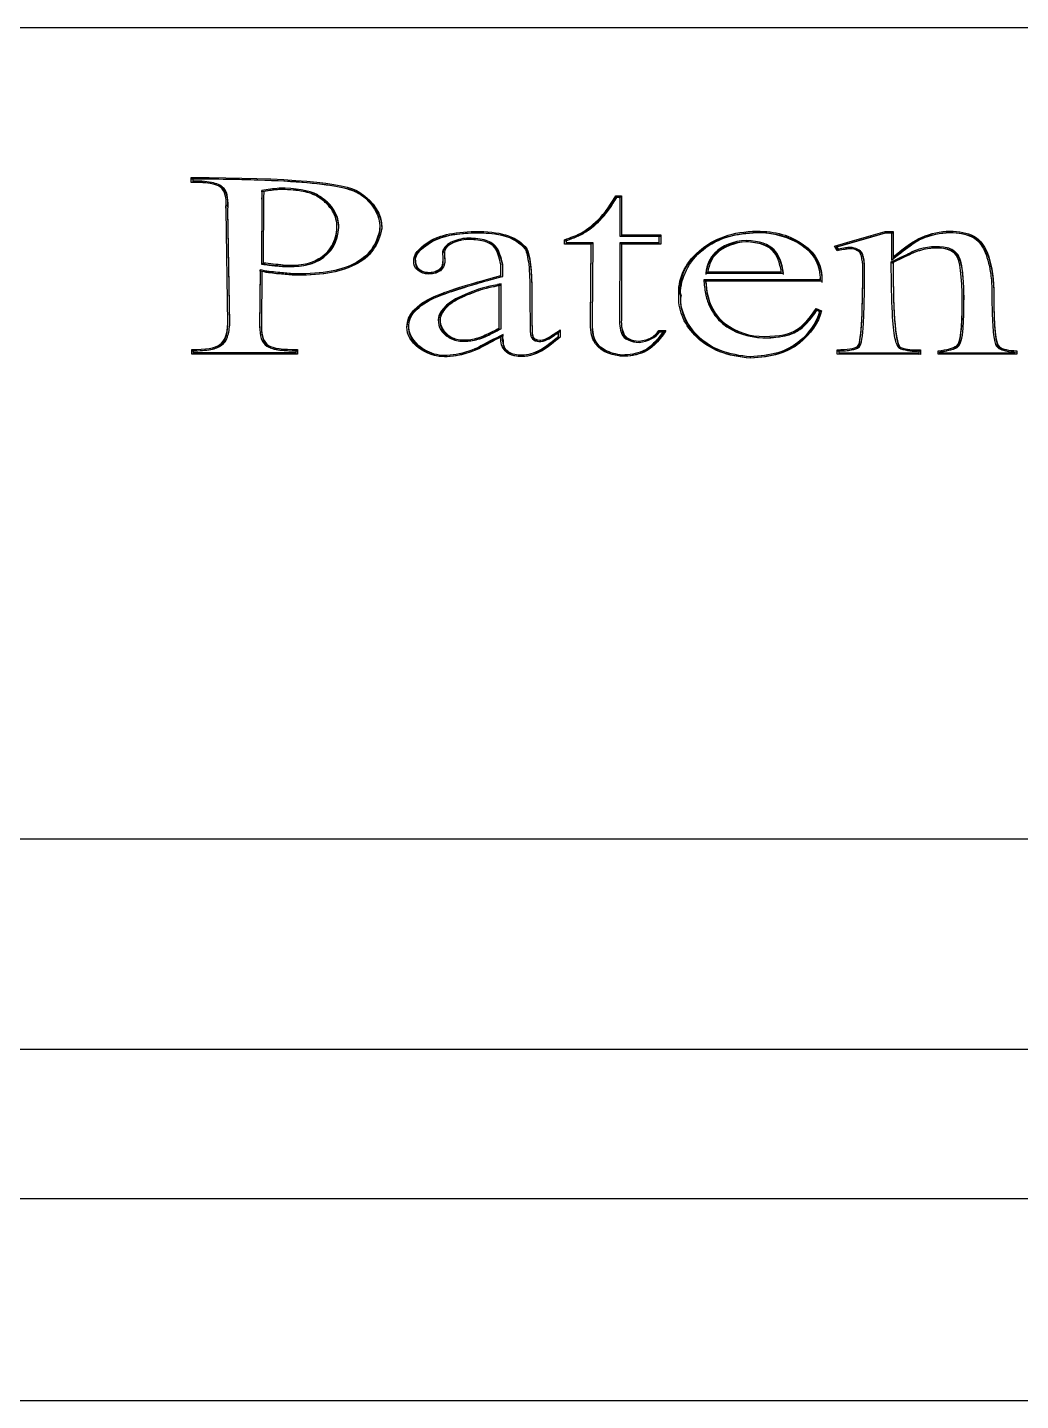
# Model space of a CAD drawing. Header units: inches. Extents: x -3.49 to -1.49, y 1.04 to 2.81.
# Drawn here: x -2.494 to -1.955, y 1.038 to 1.783 of the extents above; entities that cross this region are included whole.
import ezdxf

# ---------------------------------------------------------------- set-up
doc = ezdxf.new("R2010")
doc.units = ezdxf.units.IN
doc.header["$MEASUREMENT"] = 0

msp = doc.modelspace()

# ---------------------------------------------------------------- linework, layer by layer
at = {"color": 7, "linetype": 'Continuous', "lineweight": 25}
for p, q in [((-3.49448, 1.78333), (-1.49448, 1.78333)), ((-2.4056, 1.69919), (-2.4056, 1.70184)), ((-2.4046, 1.69921), (-2.4046, 1.70112)), ((-2.36723, 1.69474), (-2.36727, 1.69082)), ((-2.36723, 1.69404), (-2.36727, 1.69012)), ((-2.36723, 1.69404), (-2.36723, 1.69474)), ((-2.36623, 1.69422), (-2.36627, 1.69082)), ((-2.35778, 1.69532), (-2.35778, 1.69601)), ((-2.38661, 1.68376), (-2.38674, 1.68638)), ((-2.38649, 1.68639), (-2.38649, 1.68708)), ((-2.36727, 1.69082), (-2.36744, 1.65482)), ((-2.36727, 1.69012), (-2.36744, 1.65482)), ((-2.36727, 1.69012), (-2.36727, 1.69082)), ((-2.36627, 1.69082), (-2.36644, 1.65542)), ((-2.3369, 1.69167), (-2.3369, 1.69237)), ((-2.17503, 1.69197), (-2.17193, 1.69197)), ((-2.17503, 1.69127), (-2.17503, 1.69197)), ((-2.17503, 1.69127), (-2.17193, 1.69127)), ((-2.17437, 1.69125), (-2.1729, 1.69125)), ((-2.17291, 1.69085), (-2.17293, 1.66996)), ((-2.1729, 1.69125), (-2.17291, 1.69085)), ((-2.1729, 1.69055), (-2.17291, 1.69015)), ((-2.1729, 1.69055), (-2.1729, 1.69125)), ((-2.17193, 1.69127), (-2.17193, 1.69197)), ((-2.17193, 1.69127), (-2.17191, 1.69089)), ((-2.17191, 1.69084), (-2.17193, 1.66997)), ((-2.38563, 1.62257), (-2.38661, 1.68446)), ((-2.38463, 1.62256), (-2.38561, 1.68444)), ((-2.38561, 1.68374), (-2.38561, 1.68444)), ((-2.38463, 1.62187), (-2.38561, 1.68374)), ((-2.32645, 1.67418), (-2.32645, 1.67488)), ((-2.32644, 1.67462), (-2.32644, 1.67532)), ((-2.30312, 1.67381), (-2.30312, 1.67451)), ((-2.17193, 1.67067), (-2.15059, 1.67067)), ((-2.15059, 1.67067), (-2.15059, 1.66572)), ((-2.09846, 1.67199), (-2.09846, 1.67269)), ((-2.04952, 1.66659), (-2.03636, 1.67036)), ((-2.03636, 1.67036), (-2.02872, 1.67258)), ((-2.03636, 1.66966), (-2.02872, 1.67188)), ((-2.03636, 1.66966), (-2.03636, 1.67036)), ((-2.03599, 1.6697), (-2.02852, 1.67187)), ((-2.02872, 1.67258), (-2.02443, 1.67258)), ((-2.02872, 1.67188), (-2.02872, 1.67258)), ((-2.02872, 1.67188), (-2.02443, 1.67188)), ((-2.02852, 1.67187), (-2.02543, 1.67187)), ((-2.02543, 1.67187), (-2.02543, 1.65692)), ((-2.02443, 1.67258), (-2.02443, 1.65813)), ((-2.26347, 1.66644), (-2.26452, 1.66573)), ((-2.26347, 1.66644), (-2.26347, 1.66713)), ((-2.25473, 1.66818), (-2.25656, 1.66797)), ((-2.25473, 1.66818), (-2.25473, 1.66888)), ((-2.23983, 1.66322), (-2.23983, 1.66392)), ((-2.2234, 1.6625), (-2.2234, 1.66319)), ((-2.20284, 1.66572), (-2.20284, 1.66804)), ((-2.18841, 1.66572), (-2.20284, 1.66572)), ((-2.20184, 1.66574), (-2.20184, 1.66759)), ((-2.1874, 1.66643), (-2.20184, 1.66643)), ((-2.18741, 1.66574), (-2.20184, 1.66574)), ((-2.18873, 1.62381), (-2.18841, 1.66572)), ((-2.18873, 1.62311), (-2.18841, 1.66502)), ((-2.18841, 1.66502), (-2.18841, 1.66572)), ((-2.18773, 1.6238), (-2.1874, 1.66643)), ((-2.17293, 1.66643), (-2.17295, 1.62505)), ((-2.17293, 1.66996), (-2.15159, 1.66996)), ((-2.15159, 1.66643), (-2.17293, 1.66643)), ((-2.15159, 1.66574), (-2.17293, 1.66574)), ((-2.17193, 1.66572), (-2.17195, 1.62573)), ((-2.17193, 1.66997), (-2.15059, 1.66997)), ((-2.15059, 1.66572), (-2.17193, 1.66572)), ((-2.15159, 1.66996), (-2.15159, 1.66574)), ((-2.10404, 1.66693), (-2.10404, 1.66763)), ((-2.05626, 1.66465), (-2.04952, 1.66659)), ((-2.05476, 1.66209), (-2.05626, 1.66465)), ((-2.05591, 1.66405), (-2.04952, 1.66589)), ((-2.05494, 1.66426), (-2.04915, 1.66592)), ((-2.05418, 1.66295), (-2.05494, 1.66426)), ((-2.05494, 1.66356), (-2.05494, 1.66426)), ((-2.05418, 1.66225), (-2.05494, 1.66356)), ((-2.05418, 1.66225), (-2.05418, 1.66295)), ((-2.04952, 1.66589), (-2.03636, 1.66966)), ((-2.04952, 1.66589), (-2.04952, 1.66659)), ((-2.04915, 1.66592), (-2.03599, 1.6697)), ((-2.04775, 1.66317), (-2.04775, 1.66387)), ((-2.00907, 1.66865), (-2.00907, 1.66935)), ((-1.98057, 1.66933), (-1.98057, 1.67003)), ((-2.36644, 1.65473), (-2.36644, 1.65542)), ((-2.33661, 1.6569), (-2.33661, 1.6576)), ((-2.28472, 1.65577), (-2.28472, 1.65647)), ((-2.28374, 1.65693), (-2.28374, 1.65623)), ((-2.28373, 1.65622), (-2.28373, 1.65552)), ((-2.26889, 1.65554), (-2.26889, 1.65623)), ((-2.26811, 1.66076), (-2.26811, 1.66146)), ((-2.12126, 1.66017), (-2.12126, 1.66087)), ((-2.08913, 1.66184), (-2.08913, 1.66254)), ((-2.04117, 1.65977), (-2.04117, 1.66047)), ((-2.02446, 1.65494), (-2.02446, 1.65564)), ((-2.01423, 1.66072), (-2.01423, 1.66142)), ((-2.36822, 1.65167), (-2.36844, 1.6209)), ((-2.36822, 1.65097), (-2.36844, 1.6202)), ((-2.36822, 1.65097), (-2.36822, 1.65167)), ((-2.36723, 1.65076), (-2.36744, 1.62089)), ((-2.35562, 1.65359), (-2.35562, 1.65429)), ((-2.35066, 1.64891), (-2.35066, 1.64961)), ((-2.27251, 1.65022), (-2.27251, 1.65092)), ((-2.23745, 1.64797), (-2.23745, 1.65447)), ((-2.23645, 1.64818), (-2.23645, 1.65452)), ((-2.12624, 1.64983), (-2.08406, 1.64988)), ((-2.12512, 1.65055), (-2.08516, 1.65059)), ((-2.12512, 1.64985), (-2.12512, 1.65055)), ((-2.12512, 1.64985), (-2.08516, 1.6499)), ((-2.08516, 1.6499), (-2.08516, 1.65059)), ((-2.04095, 1.6535), (-2.04095, 1.6542)), ((-2.23836, 1.62011), (-2.23828, 1.64311)), ((-2.23836, 1.61941), (-2.23828, 1.64241)), ((-2.23828, 1.64241), (-2.23828, 1.64311)), ((-2.23736, 1.61975), (-2.23727, 1.64403)), ((-2.06416, 1.64627), (-2.12725, 1.64627)), ((-2.06416, 1.64557), (-2.12725, 1.64557)), ((-2.06319, 1.64556), (-2.1262, 1.64556)), ((-2.1262, 1.64486), (-2.1262, 1.64556)), ((-2.06416, 1.64557), (-2.06416, 1.64627)), ((-2.06415, 1.64628), (-2.06415, 1.64698)), ((-2.27396, 1.63641), (-2.27396, 1.63711)), ((-2.25524, 1.63831), (-2.25524, 1.63901)), ((-2.14081, 1.63631), (-2.14081, 1.63701)), ((-2.13988, 1.63882), (-2.13988, 1.63812)), ((-2.13982, 1.6364), (-2.13982, 1.6357)), ((-2.13981, 1.63633), (-2.13944, 1.63807)), ((-1.987, 1.63351), (-1.987, 1.63421)), ((-2.06631, 1.63079), (-2.06326, 1.62947)), ((-2.06631, 1.6301), (-2.06631, 1.63079)), ((-2.06631, 1.6301), (-2.06326, 1.62878)), ((-2.06586, 1.62976), (-2.06438, 1.62912)), ((-2.06438, 1.62842), (-2.06438, 1.62912)), ((-2.38563, 1.62187), (-2.38563, 1.62257)), ((-2.36744, 1.6202), (-2.36744, 1.62089)), ((-2.28744, 1.61995), (-2.28744, 1.62065)), ((-2.27048, 1.62394), (-2.27048, 1.62464)), ((-2.23836, 1.61941), (-2.23836, 1.62011)), ((-2.20526, 1.61912), (-2.20526, 1.61516)), ((-2.18873, 1.62311), (-2.18873, 1.62381)), ((-2.17206, 1.62363), (-2.17206, 1.62293)), ((-2.15168, 1.61869), (-2.14779, 1.61869)), ((-2.15168, 1.61799), (-2.15168, 1.61869)), ((-2.26507, 1.6149), (-2.26507, 1.6156)), ((-2.23736, 1.61446), (-2.23736, 1.61516)), ((-2.23732, 1.61317), (-2.23736, 1.61446)), ((-2.23633, 1.61432), (-2.23633, 1.61362)), ((-2.22031, 1.61591), (-2.22031, 1.6166)), ((-2.21586, 1.61275), (-2.21586, 1.61344)), ((-2.20626, 1.61746), (-2.20626, 1.61472)), ((-2.18609, 1.61268), (-2.18609, 1.61338)), ((-2.17074, 1.61629), (-2.17074, 1.61699)), ((-2.16235, 1.61227), (-2.16235, 1.61297)), ((-2.15525, 1.61457), (-2.15168, 1.61799)), ((-2.15168, 1.61799), (-2.14779, 1.61799)), ((-2.15107, 1.61797), (-2.1494, 1.61797)), ((-2.1494, 1.61727), (-2.1494, 1.61797)), ((-2.40529, 1.60583), (-2.40529, 1.60848)), ((-2.3478, 1.60583), (-2.40529, 1.60583)), ((-2.40429, 1.60585), (-2.40429, 1.60775)), ((-2.3488, 1.60655), (-2.40429, 1.60655)), ((-2.3488, 1.60585), (-2.40429, 1.60585)), ((-2.3488, 1.60776), (-2.3488, 1.60585)), ((-2.3478, 1.60848), (-2.3478, 1.60583)), ((-2.24997, 1.60873), (-2.24997, 1.60943)), ((-2.21414, 1.6086), (-2.21414, 1.6093)), ((-2.17147, 1.60476), (-2.17147, 1.60546)), ((-2.10193, 1.60382), (-2.10193, 1.60452)), ((-2.05476, 1.60583), (-2.05476, 1.60834)), ((-2.00959, 1.6058), (-2.05476, 1.60583)), ((-2.05376, 1.60584), (-2.05376, 1.60764)), ((-2.01059, 1.60652), (-2.05376, 1.60654)), ((-2.01059, 1.60582), (-2.05376, 1.60584)), ((-2.01059, 1.60757), (-2.01059, 1.60582)), ((-2.00959, 1.60834), (-2.00959, 1.6058)), ((-2.00009, 1.60583), (-2.00009, 1.60778)), ((-1.95734, 1.60583), (-2.00009, 1.60583)), ((-1.99909, 1.60584), (-1.99909, 1.60716)), ((-1.95834, 1.60654), (-1.99909, 1.60654)), ((-1.95834, 1.60584), (-1.99909, 1.60584)), ((-1.95834, 1.60584), (-1.95834, 1.60708)), ((-1.95734, 1.60778), (-1.95734, 1.60583)), ((-3.49448, 1.34265), (-1.49448, 1.34265)), ((-3.49448, 1.22844), (-1.49448, 1.22844)), ((-3.49448, 1.14735), (-1.49448, 1.14735)), ((-3.49448, 1.03768), (-1.49448, 1.03768))]:
    msp.add_line(p, q, dxfattribs=at)
for points, knots in [([(-2.4056, 1.70184), (-2.35246, 1.70184), (-2.32193, 1.69915), (-2.30608, 1.68841), (-2.30212, 1.68198), (-2.30212, 1.67447)], [6, 6, 6, 6, 7, 7, 8, 8, 8, 8]), ([(-2.4056, 1.70114), (-2.35246, 1.70114), (-2.32193, 1.69845), (-2.30608, 1.68772), (-2.30212, 1.68128), (-2.30212, 1.67377)], [6, 6, 6, 6, 7, 7, 8, 8, 8, 8]), ([(-2.4046, 1.70112), (-2.39837, 1.70112), (-2.38542, 1.70102), (-2.36358, 1.70051), (-2.3412, 1.69925), (-2.32265, 1.69671), (-2.31393, 1.69338), (-2.30947, 1.68915), (-2.30449, 1.68326), (-2.30312, 1.67795), (-2.30312, 1.67451)], [6.006296, 6.006296, 6.006296, 6.006296, 6.13079, 6.255284, 6.504272, 6.75326, 7.002248, 7.251237, 7.500225, 7.998201, 7.998201, 7.998201, 7.998201]), ([(-2.38661, 1.68446), (-2.3862, 1.68944), (-2.3869, 1.69316), (-2.39048, 1.6981), (-2.39611, 1.69929), (-2.4056, 1.69919)], [3, 3, 3, 3, 4, 4, 5, 5, 5, 5]), ([(-2.38561, 1.68444), (-2.38543, 1.68662), (-2.38565, 1.69143), (-2.38698, 1.69603), (-2.3917, 1.69884), (-2.39808, 1.69975), (-2.40253, 1.69991), (-2.4046, 1.69991)], [3.001646, 3.001646, 3.001646, 3.001646, 3.492306, 3.982966, 4.473626, 4.718956, 4.964286, 4.964286, 4.964286, 4.964286]), ([(-2.38568, 1.68596), (-2.38566, 1.68739), (-2.38563, 1.69049), (-2.38668, 1.69455), (-2.39002, 1.69715), (-2.39567, 1.69914), (-2.40081, 1.69918), (-2.4046, 1.69921)], [0, 0, 0, 0, 0.191632, 0.413335, 0.521689, 0.646924, 1, 1, 1, 1]), ([(-2.32645, 1.67488), (-2.32637, 1.67783), (-2.32749, 1.68225), (-2.33127, 1.68699), (-2.33364, 1.68919), (-2.33643, 1.69115), (-2.33632, 1.69103), (-2.33663, 1.69124), (-2.33695, 1.69144), (-2.3373, 1.69167), (-2.33752, 1.69181)], [0.000129, 0.000129, 0.000129, 0.000129, 0.49222, 0.738265, 0.861288, 0.984311, 1.107333, 1.230356, 1.476401, 1.968492, 1.968492, 1.968492, 1.968492]), ([(-2.32545, 1.67486), (-2.32537, 1.67789), (-2.3262, 1.68107), (-2.32885, 1.68544), (-2.32996, 1.68682), (-2.33189, 1.68872), (-2.33257, 1.68933), (-2.33366, 1.69019), (-2.33422, 1.69061), (-2.33489, 1.69107), (-2.33522, 1.6913), (-2.33537, 1.69139), (-2.33547, 1.69146), (-2.33556, 1.69152), (-2.33601, 1.6918), (-2.33645, 1.69209), (-2.3369, 1.69237)], [0, 0, 0, 0, 0.25, 0.25, 0.375, 0.375, 0.4375, 0.4375, 0.46875, 0.484375, 0.492187, 0.496094, 0.496094, 0.5, 0.5, 1, 1, 1, 1]), ([(-2.32545, 1.67417), (-2.32537, 1.67719), (-2.3262, 1.68038), (-2.32885, 1.68474), (-2.32996, 1.68612), (-2.33189, 1.68803), (-2.33257, 1.68863), (-2.33366, 1.68949), (-2.33422, 1.68991), (-2.33489, 1.69037), (-2.33522, 1.6906), (-2.33537, 1.6907), (-2.33547, 1.69076), (-2.33556, 1.69082), (-2.33601, 1.69111), (-2.33645, 1.69139), (-2.3369, 1.69167)], [0, 0, 0, 0, 0.25, 0.25, 0.375, 0.375, 0.4375, 0.4375, 0.46875, 0.484375, 0.492187, 0.496094, 0.496094, 0.5, 0.5, 1, 1, 1, 1]), ([(-2.20284, 1.66804), (-2.19939, 1.66925), (-2.19658, 1.67038), (-2.19225, 1.67245), (-2.18944, 1.6745), (-2.1825, 1.68064), (-2.17886, 1.68544), (-2.17503, 1.69197)], [15, 15, 15, 15, 16, 16, 17, 17, 18, 18, 18, 18]), ([(-2.20284, 1.66734), (-2.19939, 1.66855), (-2.19658, 1.66968), (-2.19225, 1.67175), (-2.18944, 1.6738), (-2.1825, 1.67994), (-2.17886, 1.68474), (-2.17503, 1.69127)], [15, 15, 15, 15, 16, 16, 17, 17, 18, 18, 18, 18]), ([(-2.20184, 1.66759), (-2.19964, 1.66838), (-2.19498, 1.67013), (-2.19037, 1.67272), (-2.18386, 1.67792), (-2.17858, 1.6845), (-2.17565, 1.68908), (-2.17437, 1.69125)], [15.054133, 15.054133, 15.054133, 15.054133, 15.784995, 16.515856, 17.246718, 17.612149, 17.97758, 17.97758, 17.97758, 17.97758]), ([(-2.30212, 1.67447), (-2.30355, 1.6652), (-2.30842, 1.6585), (-2.32503, 1.65023), (-2.33637, 1.64841), (-2.35074, 1.6489)], [8, 8, 8, 8, 9, 9, 10, 10, 10, 10]), ([(-2.28472, 1.65647), (-2.28496, 1.65986), (-2.2822, 1.66339), (-2.2707, 1.67076), (-2.26156, 1.67257), (-2.23653, 1.67245), (-2.22798, 1.66934), (-2.2234, 1.66319)], [13, 13, 13, 13, 14, 14, 15, 15, 16, 16, 16, 16]), ([(-2.28472, 1.65577), (-2.28496, 1.65916), (-2.2822, 1.66269), (-2.2707, 1.67006), (-2.26156, 1.67187), (-2.23653, 1.67175), (-2.22798, 1.66865), (-2.2234, 1.6625)], [13, 13, 13, 13, 14, 14, 15, 15, 16, 16, 16, 16]), ([(-2.28372, 1.65647), (-2.28391, 1.65913), (-2.2811, 1.6636), (-2.26945, 1.67044), (-2.25403, 1.67197), (-2.23531, 1.67156), (-2.22746, 1.66711), (-2.2243, 1.66289)], [12.996685, 12.996685, 12.996685, 12.996685, 13.747084, 14.497484, 14.872684, 15.247883, 15.998283, 15.998283, 15.998283, 15.998283]), ([(-2.14081, 1.63701), (-2.14152, 1.64654), (-2.13787, 1.65483), (-2.12181, 1.66894), (-2.11135, 1.67254), (-2.09846, 1.67269)], [12, 12, 12, 12, 13, 13, 14, 14, 14, 14]), ([(-2.13981, 1.63702), (-2.14045, 1.64554), (-2.13449, 1.65938), (-2.11626, 1.67012), (-2.10429, 1.67191), (-2.09845, 1.67198)], [11.999091, 11.999091, 11.999091, 11.999091, 12.999542, 13.499767, 13.999992, 13.999992, 13.999992, 13.999992]), ([(-2.14037, 1.63857), (-2.14003, 1.64286), (-2.13929, 1.65213), (-2.12882, 1.66325), (-2.11439, 1.67075), (-2.10382, 1.67158), (-2.09846, 1.67199)], [0, 0, 0, 0, 0.25488, 0.550075, 0.771763, 1, 1, 1, 1]), ([(-2.09846, 1.67269), (-2.08857, 1.67281), (-2.0801, 1.67036), (-2.06601, 1.66035), (-2.06272, 1.65375), (-2.06319, 1.64556)], [0, 0, 0, 0, 1, 1, 2, 2, 2, 2]), ([(-2.09846, 1.67199), (-2.08857, 1.67211), (-2.0801, 1.66966), (-2.06601, 1.65965), (-2.06272, 1.65305), (-2.06319, 1.64486)], [0, 0, 0, 0, 1, 1, 2, 2, 2, 2]), ([(-2.09845, 1.67198), (-2.0897, 1.67208), (-2.07606, 1.66829), (-2.0655, 1.65732), (-2.06405, 1.64983), (-2.06416, 1.64627)], [0.00001, 0.00001, 0.00001, 0.00001, 0.98569, 1.47853, 1.97137, 1.97137, 1.97137, 1.97137]), ([(-2.00907, 1.66935), (-2.00389, 1.67157), (-1.99877, 1.67268), (-1.98868, 1.67268), (-1.98429, 1.67179), (-1.98057, 1.67003)], [12, 12, 12, 12, 13, 13, 14, 14, 14, 14]), ([(-2.00907, 1.66865), (-2.00389, 1.67087), (-1.99877, 1.67198), (-1.98868, 1.67198), (-1.98429, 1.67109), (-1.98057, 1.66933)], [12, 12, 12, 12, 13, 13, 14, 14, 14, 14]), ([(-2.26596, 1.66477), (-2.26653, 1.66443), (-2.26825, 1.66344), (-2.26877, 1.66186), (-2.26911, 1.66081)], [0, 0, 0, 0, 0.335848, 1, 1, 1, 1]), ([(-2.25925, 1.66767), (-2.25942, 1.66765), (-2.26094, 1.66749), (-2.26228, 1.66693), (-2.26347, 1.66644)], [0, 0, 0, 0, 0.11493, 1, 1, 1, 1]), ([(-2.2234, 1.66319), (-2.22157, 1.66006), (-2.22065, 1.65179), (-2.22065, 1.62498), (-2.22054, 1.61772), (-2.22031, 1.6166)], [16, 16, 16, 16, 17, 17, 18, 18, 18, 18]), ([(-1.99909, 1.60716), (-1.99657, 1.60743), (-1.99107, 1.60866), (-1.98766, 1.6104), (-1.98637, 1.61946), (-1.98593, 1.63006), (-1.98605, 1.64367), (-1.98704, 1.65587), (-1.98979, 1.66201), (-1.99913, 1.66532), (-2.00931, 1.66365), (-2.01423, 1.66142)], [20.059356, 20.059356, 20.059356, 20.059356, 20.676996, 21.294637, 21.603457, 21.912277, 22.221097, 22.529917, 23.147557, 23.765197, 25.000477, 25.000477, 25.000477, 25.000477]), ([(-1.98604, 1.6333), (-1.98603, 1.63372), (-1.98588, 1.63783), (-1.98619, 1.64452), (-1.98682, 1.65212), (-1.98798, 1.6569), (-1.98966, 1.66008), (-1.99275, 1.66243), (-1.9985, 1.6638), (-2.00615, 1.66353), (-2.0115, 1.66167), (-2.01423, 1.66072)], [0, 0, 0, 0, 0.027147, 0.268245, 0.435725, 0.522603, 0.583522, 0.655213, 0.724193, 0.859679, 1, 1, 1, 1]), ([(-2.00009, 1.60778), (-1.99523, 1.60823), (-1.99183, 1.60914), (-1.98796, 1.6119), (-1.987, 1.61979), (-1.987, 1.64863), (-1.98805, 1.65712), (-1.99227, 1.66226), (-1.99571, 1.66354), (-2.00527, 1.66354), (-2.00967, 1.66263), (-2.01369, 1.66082)], [20, 20, 20, 20, 21, 21, 22, 22, 23, 23, 24, 24, 25, 25, 25, 25]), ([(-1.98117, 1.66945), (-1.97823, 1.66766), (-1.97484, 1.66345), (-1.97166, 1.65299), (-1.97077, 1.64226), (-1.97085, 1.62952), (-1.97029, 1.61805), (-1.96901, 1.61022), (-1.96559, 1.60802), (-1.96106, 1.60718), (-1.95834, 1.60708)], [14.00217, 14.00217, 14.00217, 14.00217, 14.367874, 14.733577, 14.916429, 15.099281, 15.464985, 15.830688, 16.196392, 16.927799, 16.927799, 16.927799, 16.927799]), ([(-1.98057, 1.67003), (-1.9734, 1.6657), (-1.96981, 1.65498), (-1.96981, 1.62076), (-1.96886, 1.61148), (-1.96503, 1.60857), (-1.96183, 1.60782), (-1.95734, 1.60778)], [14, 14, 14, 14, 15, 15, 16, 16, 17, 17, 17, 17]), ([(-1.98057, 1.66933), (-1.9734, 1.665), (-1.96981, 1.65428), (-1.96981, 1.62007), (-1.96886, 1.61079), (-1.96503, 1.60788), (-1.96183, 1.60713), (-1.95734, 1.60708)], [14, 14, 14, 14, 15, 15, 16, 16, 17, 17, 17, 17]), ([(-2.35562, 1.65429), (-2.35743, 1.65444), (-2.36105, 1.65474), (-2.36464, 1.65519), (-2.36644, 1.65542)], [0, 0, 0, 0, 0.49995, 1, 1, 1, 1]), ([(-2.27195, 1.65032), (-2.27299, 1.64973), (-2.27461, 1.64943), (-2.27901, 1.64943), (-2.28091, 1.6501), (-2.28411, 1.65278), (-2.28485, 1.65445), (-2.28472, 1.65647)], [10, 10, 10, 10, 11, 11, 12, 12, 13, 13, 13, 13]), ([(-2.27251, 1.65092), (-2.27329, 1.65048), (-2.27494, 1.65012), (-2.2812, 1.6501), (-2.28386, 1.65425), (-2.28372, 1.65647)], [9.980497, 9.980497, 9.980497, 9.980497, 10.736769, 11.49304, 13.005584, 13.005584, 13.005584, 13.005584]), ([(-2.27251, 1.65022), (-2.27329, 1.64978), (-2.27494, 1.64942), (-2.2812, 1.6494), (-2.28386, 1.65355), (-2.28372, 1.65577)], [9.980497, 9.980497, 9.980497, 9.980497, 10.736769, 11.49304, 13.005584, 13.005584, 13.005584, 13.005584]), ([(-2.26811, 1.66146), (-2.26811, 1.66092), (-2.26807, 1.66), (-2.26793, 1.65741), (-2.26789, 1.65658), (-2.26789, 1.65621)], [7, 7, 7, 7, 8, 8, 9, 9, 9, 9]), ([(-2.26811, 1.66076), (-2.26811, 1.66022), (-2.26807, 1.6593), (-2.26793, 1.65671), (-2.26789, 1.65588), (-2.26789, 1.65552)], [7, 7, 7, 7, 8, 8, 9, 9, 9, 9]), ([(-2.2234, 1.6625), (-2.22157, 1.65936), (-2.22065, 1.65109), (-2.22065, 1.62428), (-2.22054, 1.61702), (-2.22031, 1.61591)], [16, 16, 16, 16, 17, 17, 18, 18, 18, 18]), ([(-2.04117, 1.65977), (-2.04149, 1.66028), (-2.04212, 1.66133), (-2.04344, 1.66196), (-2.04411, 1.66229)], [0, 0, 0, 0, 0.490027, 1, 1, 1, 1]), ([(-2.01423, 1.66072), (-2.01573, 1.66001), (-2.01949, 1.65823), (-2.02322, 1.65641), (-2.02546, 1.65532)], [0, 0, 0, 0, 0.398854, 1, 1, 1, 1]), ([(-2.01059, 1.60757), (-2.01211, 1.60751), (-2.01348, 1.60753), (-2.01468, 1.60762), (-2.01554, 1.60769), (-2.01644, 1.60783), (-2.01737, 1.60803), (-2.01805, 1.60818), (-2.01849, 1.60827), (-2.01869, 1.60831), (-2.01947, 1.60846), (-2.01991, 1.60854), (-2.02002, 1.60858), (-2.02072, 1.60878), (-2.02127, 1.60917), (-2.0217, 1.60976), (-2.022, 1.61017), (-2.02228, 1.61071), (-2.02253, 1.61137), (-2.02288, 1.61226), (-2.02318, 1.61338), (-2.02345, 1.61475), (-2.02406, 1.61783), (-2.02454, 1.62241), (-2.02487, 1.62848), (-2.02527, 1.63559), (-2.02546, 1.64477), (-2.02546, 1.65602)], [0, 0, 0, 0, 0.053571, 0.053571, 0.053571, 0.089286, 0.089286, 0.089286, 0.107143, 0.107143, 0.107143, 0.125, 0.125, 0.125, 0.15625, 0.15625, 0.15625, 0.1875, 0.1875, 0.1875, 0.25, 0.25, 0.25, 0.5, 0.5, 0.5, 1, 1, 1, 1]), ([(-2.02446, 1.65564), (-2.02446, 1.62605), (-2.02305, 1.61069), (-2.0174, 1.60847), (-2.01386, 1.60806), (-2.00959, 1.60834)], [26, 26, 26, 26, 27, 27, 28, 28, 28, 28]), ([(-2.36744, 1.65482), (-2.36662, 1.65472), (-2.36539, 1.65457), (-2.36396, 1.6544), (-2.36335, 1.65432), (-2.36294, 1.65428), (-2.36266, 1.65424), (-2.36149, 1.6541), (-2.36045, 1.65399), (-2.35888, 1.65383), (-2.3581, 1.65376), (-2.35718, 1.65368), (-2.35672, 1.65365), (-2.35652, 1.65363), (-2.35639, 1.65362), (-2.35627, 1.65362), (-2.35608, 1.6536), (-2.35589, 1.65359), (-2.35571, 1.65358)], [0, 0, 0, 0, 0.125, 0.1875, 0.21875, 0.21875, 0.25, 0.25, 0.5, 0.5, 0.625, 0.6875, 0.71875, 0.734375, 0.734375, 0.75, 0.75, 1, 1, 1, 1]), ([(-2.35074, 1.6489), (-2.35298, 1.6491), (-2.35546, 1.64931), (-2.36093, 1.64976), (-2.36394, 1.65016), (-2.36723, 1.65076)], [10, 10, 10, 10, 11, 11, 12, 12, 12, 12]), ([(-2.35562, 1.65359), (-2.35768, 1.65374), (-2.35949, 1.6539), (-2.36104, 1.65408), (-2.36147, 1.65413), (-2.36327, 1.65434), (-2.36644, 1.65473)], [0, 0, 0, 0, 0.5, 0.5, 0.5, 1, 1, 1, 1]), ([(-2.05476, 1.60834), (-2.04928, 1.60837), (-2.0456, 1.60897), (-2.04188, 1.61134), (-2.04095, 1.62602), (-2.04095, 1.6542)], [0, 0, 0, 0, 1, 1, 2, 2, 2, 2]), ([(-2.05476, 1.60764), (-2.04928, 1.60767), (-2.0456, 1.60828), (-2.04188, 1.61064), (-2.04095, 1.62532), (-2.04095, 1.6535)], [0, 0, 0, 0, 1, 1, 2, 2, 2, 2]), ([(-2.05376, 1.60764), (-2.05154, 1.60768), (-2.04775, 1.6079), (-2.04469, 1.6089), (-2.0419, 1.60943), (-2.04073, 1.61737), (-2.04013, 1.63312), (-2.03997, 1.64427), (-2.03995, 1.651), (-2.03995, 1.65422)], [0.060415, 0.060415, 0.060415, 0.060415, 0.54536, 0.787833, 1.030306, 1.515251, 1.757724, 1.87896, 2.000197, 2.000197, 2.000197, 2.000197]), ([(-2.02446, 1.65494), (-2.02446, 1.62535), (-2.02305, 1.60999), (-2.0174, 1.60777), (-2.01386, 1.60736), (-2.00959, 1.60764)], [26, 26, 26, 26, 27, 27, 28, 28, 28, 28]), ([(-2.23727, 1.64403), (-2.23762, 1.64396), (-2.23814, 1.64387), (-2.23874, 1.64376), (-2.23904, 1.64371), (-2.23919, 1.64368), (-2.23927, 1.64367), (-2.2393, 1.64366), (-2.23932, 1.64366), (-2.23926, 1.64367), (-2.2449, 1.64266), (-2.2503, 1.64108), (-2.25524, 1.63901)], [0, 0, 0, 0, 0.25, 0.375, 0.4375, 0.46875, 0.484375, 0.492187, 0.492187, 0.5, 0.5, 1, 1, 1, 1]), ([(-2.23727, 1.64333), (-2.23762, 1.64327), (-2.23814, 1.64317), (-2.23874, 1.64306), (-2.23904, 1.64301), (-2.23919, 1.64298), (-2.23927, 1.64297), (-2.2393, 1.64296), (-2.23932, 1.64296), (-2.23926, 1.64297), (-2.2449, 1.64196), (-2.2503, 1.64038), (-2.25524, 1.63831)], [0, 0, 0, 0, 0.25, 0.375, 0.4375, 0.46875, 0.484375, 0.492187, 0.492187, 0.5, 0.5, 1, 1, 1, 1]), ([(-2.23828, 1.64311), (-2.23852, 1.64307), (-2.23774, 1.64323), (-2.24626, 1.64156), (-2.25135, 1.63982), (-2.25475, 1.63839)], [0.601235, 0.601235, 0.601235, 0.601235, 0.951175, 1.301115, 2.000995, 2.000995, 2.000995, 2.000995]), ([(-2.12725, 1.64627), (-2.12709, 1.64378), (-2.1265, 1.63856), (-2.12387, 1.63008), (-2.11506, 1.6186), (-2.09888, 1.61393), (-2.08362, 1.6154), (-2.07613, 1.61812), (-2.0711, 1.62259), (-2.06735, 1.62745), (-2.06586, 1.62976)], [2.976231, 2.976231, 2.976231, 2.976231, 3.224789, 3.473346, 3.970461, 4.964692, 5.461807, 5.958922, 6.456037, 6.953152, 6.953152, 6.953152, 6.953152]), ([(-2.1262, 1.64556), (-2.12554, 1.63507), (-2.12206, 1.62742), (-2.10947, 1.61783), (-2.10231, 1.61547), (-2.08624, 1.61558), (-2.08039, 1.61682), (-2.07306, 1.62168), (-2.06959, 1.62553), (-2.06631, 1.63079)], [3, 3, 3, 3, 4, 4, 5, 5, 6, 6, 7, 7, 7, 7]), ([(-2.1262, 1.64486), (-2.12554, 1.63437), (-2.12206, 1.62672), (-2.10947, 1.61714), (-2.10231, 1.61477), (-2.08624, 1.61488), (-2.08039, 1.61612), (-2.07306, 1.62098), (-2.06959, 1.62483), (-2.06631, 1.6301)], [3, 3, 3, 3, 4, 4, 5, 5, 6, 6, 7, 7, 7, 7]), ([(-2.25475, 1.63839), (-2.25707, 1.63749), (-2.2618, 1.63534), (-2.26805, 1.63096), (-2.27021, 1.62729), (-2.27048, 1.62464)], [1.9995118, 1.9995118, 1.9995118, 1.9995118, 2.2492323, 2.4989528, 2.9983938, 2.9983938, 2.9983938, 2.9983938]), ([(-2.10196, 1.6038), (-2.11444, 1.60465), (-2.12409, 1.60838), (-2.13772, 1.62158), (-2.14103, 1.62893), (-2.14081, 1.63701)], [10, 10, 10, 10, 11, 11, 12, 12, 12, 12]), ([(-2.10193, 1.60452), (-2.10753, 1.60491), (-2.11903, 1.60713), (-2.13482, 1.61761), (-2.14001, 1.62947), (-2.13981, 1.63702)], [10.001849, 10.001849, 10.001849, 10.001849, 10.501655, 11.001461, 12.001073, 12.001073, 12.001073, 12.001073]), ([(-2.10193, 1.60382), (-2.10753, 1.60421), (-2.11903, 1.60643), (-2.13482, 1.61692), (-2.14001, 1.62877), (-2.13981, 1.63633)], [10.001849, 10.001849, 10.001849, 10.001849, 10.501655, 11.001461, 12.001073, 12.001073, 12.001073, 12.001073]), ([(-2.00009, 1.60708), (-1.99813, 1.60733), (-1.9947, 1.60776), (-1.99068, 1.60899), (-1.98873, 1.61107), (-1.98818, 1.61384), (-1.98699, 1.62127), (-1.98688, 1.62805), (-1.987, 1.6334), (-1.98701, 1.63351)], [0, 0, 0, 0, 0.135397, 0.236533, 0.280679, 0.364908, 0.495284, 0.98942, 1, 1, 1, 1]), ([(-2.06326, 1.62947), (-2.06508, 1.62283), (-2.06909, 1.61698), (-2.08148, 1.60685), (-2.09037, 1.60414), (-2.10196, 1.6038)], [8, 8, 8, 8, 9, 9, 10, 10, 10, 10]), ([(-2.06438, 1.62912), (-2.06618, 1.62295), (-2.07231, 1.61373), (-2.08617, 1.60612), (-2.09689, 1.60467), (-2.10193, 1.60452)], [8.02509, 8.02509, 8.02509, 8.02509, 9.011546, 9.504774, 9.998003, 9.998003, 9.998003, 9.998003]), ([(-2.06438, 1.62842), (-2.06618, 1.62225), (-2.07231, 1.61303), (-2.08617, 1.60542), (-2.09689, 1.60397), (-2.10193, 1.60382)], [8.02509, 8.02509, 8.02509, 8.02509, 9.011546, 9.504774, 9.998003, 9.998003, 9.998003, 9.998003]), ([(-2.40529, 1.60848), (-2.39775, 1.60834), (-2.39265, 1.60921), (-2.38733, 1.61302), (-2.38588, 1.61684), (-2.38563, 1.62257)], [0, 0, 0, 0, 1, 1, 2, 2, 2, 2]), ([(-2.40529, 1.60779), (-2.39775, 1.60764), (-2.39265, 1.60852), (-2.38733, 1.61232), (-2.38588, 1.61614), (-2.38563, 1.62187)], [0, 0, 0, 0, 1, 1, 2, 2, 2, 2]), ([(-2.36744, 1.62089), (-2.36744, 1.61571), (-2.36619, 1.61231), (-2.36117, 1.60908), (-2.35588, 1.60834), (-2.3478, 1.60848)], [13, 13, 13, 13, 14, 14, 15, 15, 15, 15]), ([(-2.36744, 1.6202), (-2.36744, 1.61501), (-2.36619, 1.61161), (-2.36117, 1.60838), (-2.35588, 1.60764), (-2.3478, 1.60779)], [13, 13, 13, 13, 14, 14, 15, 15, 15, 15]), ([(-2.24939, 1.60884), (-2.25588, 1.60597), (-2.26192, 1.60454), (-2.27308, 1.60454), (-2.27797, 1.60617), (-2.28635, 1.61269), (-2.28844, 1.61643), (-2.28844, 1.62065)], [27, 27, 27, 27, 28, 28, 29, 29, 30, 30, 30, 30]), ([(-2.24997, 1.60943), (-2.25409, 1.60761), (-2.26405, 1.60461), (-2.27899, 1.60577), (-2.28744, 1.61504), (-2.28744, 1.62065)], [27.002549, 27.002549, 27.002549, 27.002549, 27.751912, 28.501274, 30, 30, 30, 30]), ([(-2.24997, 1.60873), (-2.25409, 1.60691), (-2.26405, 1.60392), (-2.27899, 1.60507), (-2.28744, 1.61434), (-2.28744, 1.61995)], [27.002549, 27.002549, 27.002549, 27.002549, 27.751912, 28.501274, 30, 30, 30, 30]), ([(-2.26573, 1.61506), (-2.26379, 1.61376), (-2.26142, 1.61305), (-2.25725, 1.61287), (-2.25415, 1.61307), (-2.24984, 1.61392), (-2.24585, 1.61532), (-2.24341, 1.61662), (-2.24019, 1.61825), (-2.23853, 1.61911), (-2.23736, 1.61975)], [0, 0, 0, 0, 0.25, 0.25, 0.375, 0.5, 0.625, 0.75, 0.75, 1, 1, 1, 1]), ([(-2.21586, 1.61344), (-2.21417, 1.61378), (-2.21264, 1.61436), (-2.20989, 1.61602), (-2.20789, 1.61733), (-2.20526, 1.61912)], [19, 19, 19, 19, 20, 20, 21, 21, 21, 21]), ([(-2.21586, 1.61275), (-2.21417, 1.61308), (-2.21264, 1.61366), (-2.20989, 1.61532), (-2.20789, 1.61663), (-2.20526, 1.61842)], [19, 19, 19, 19, 20, 20, 21, 21, 21, 21]), ([(-2.18609, 1.61268), (-2.18666, 1.61436), (-2.18772, 1.6175), (-2.1877, 1.62072), (-2.18769, 1.62222)], [0, 0, 0, 0, 0.536079, 1, 1, 1, 1]), ([(-2.17189, 1.62294), (-2.17192, 1.62191), (-2.17199, 1.61965), (-2.17118, 1.61747), (-2.17074, 1.61629)], [0, 0, 0, 0, 0.457274, 1, 1, 1, 1]), ([(-2.14779, 1.61869), (-2.15201, 1.61247), (-2.15598, 1.60859), (-2.16341, 1.60549), (-2.16736, 1.60472), (-2.17155, 1.60474)], [8, 8, 8, 8, 9, 9, 10, 10, 10, 10]), ([(-2.16235, 1.61297), (-2.15977, 1.61331), (-2.15764, 1.61392), (-2.15431, 1.61568), (-2.15288, 1.61697), (-2.15168, 1.61869)], [5, 5, 5, 5, 6, 6, 7, 7, 7, 7]), ([(-2.21345, 1.60878), (-2.2176, 1.60602), (-2.22178, 1.60463), (-2.23018, 1.60463), (-2.23321, 1.60564), (-2.23691, 1.60966), (-2.23768, 1.61216), (-2.23736, 1.61516)], [23, 23, 23, 23, 24, 24, 25, 25, 26, 26, 26, 26]), ([(-2.21414, 1.6086), (-2.21559, 1.60777), (-2.21842, 1.60614), (-2.2232, 1.60467), (-2.22783, 1.60445), (-2.23164, 1.60538), (-2.23445, 1.60717), (-2.23622, 1.61004), (-2.2361, 1.61228), (-2.23603, 1.61363)], [0, 0, 0, 0, 0.174278, 0.340553, 0.480502, 0.600832, 0.709464, 0.824218, 1, 1, 1, 1]), ([(-2.21571, 1.61273), (-2.21409, 1.61305), (-2.21174, 1.61388), (-2.20927, 1.61548), (-2.20718, 1.61684), (-2.20626, 1.61746)], [18.976205, 18.976205, 18.976205, 18.976205, 19.875548, 20.325219, 20.774891, 20.774891, 20.774891, 20.774891])]:
    msp.add_open_spline(points, degree=3, knots=knots, dxfattribs=at)
for points in [[(-2.35778, 1.69601), (-2.36095, 1.6957), (-2.36418, 1.69548), (-2.36723, 1.69474)], [(-2.35778, 1.69532), (-2.36095, 1.695), (-2.36418, 1.69478), (-2.36723, 1.69404)], [(-2.3577, 1.6953), (-2.36056, 1.69501), (-2.36347, 1.69482), (-2.36623, 1.69422)], [(-2.3369, 1.69237), (-2.34191, 1.69493), (-2.34887, 1.69615), (-2.35778, 1.69601)], [(-2.3369, 1.69167), (-2.34191, 1.69423), (-2.34887, 1.69545), (-2.35778, 1.69532)], [(-2.33752, 1.69181), (-2.34007, 1.69311), (-2.34529, 1.69479), (-2.35382, 1.69535), (-2.3577, 1.6953)], [(-2.17193, 1.69197), (-2.1719, 1.69174), (-2.1719, 1.69137), (-2.17191, 1.69084)], [(-2.30312, 1.67451), (-2.30375, 1.67048), (-2.30694, 1.66191), (-2.31658, 1.65445), (-2.33055, 1.65001), (-2.34432, 1.6494), (-2.35066, 1.64961)], [(-2.30312, 1.67381), (-2.30375, 1.66978), (-2.30694, 1.66121), (-2.31658, 1.65375), (-2.33055, 1.64931), (-2.34432, 1.6487), (-2.35066, 1.64891)], [(-2.33661, 1.6576), (-2.33341, 1.65943), (-2.32847, 1.6639), (-2.32658, 1.67141), (-2.32645, 1.67488)], [(-2.33661, 1.6569), (-2.33341, 1.65873), (-2.32847, 1.6632), (-2.32658, 1.67071), (-2.32645, 1.67418)], [(-2.33598, 1.65704), (-2.32926, 1.66089), (-2.32575, 1.66683), (-2.32545, 1.67486)], [(-2.00856, 1.66873), (-2.00413, 1.67063), (-1.99305, 1.67302), (-1.98481, 1.67117), (-1.98117, 1.66945)], [(-2.26347, 1.66713), (-2.26629, 1.666), (-2.26873, 1.6638), (-2.26911, 1.66151)], [(-2.26299, 1.66651), (-2.26605, 1.66528), (-2.26775, 1.6636), (-2.26811, 1.66146)], [(-2.25473, 1.66888), (-2.25776, 1.66897), (-2.26081, 1.66816), (-2.26347, 1.66713)], [(-2.25475, 1.66816), (-2.25719, 1.66824), (-2.25994, 1.66769), (-2.26299, 1.66651)], [(-2.24071, 1.66359), (-2.24297, 1.66664), (-2.24765, 1.66816), (-2.25475, 1.66816)], [(-2.23983, 1.66392), (-2.24103, 1.66555), (-2.24467, 1.66812), (-2.2516, 1.66888), (-2.25473, 1.66888)], [(-2.23983, 1.66322), (-2.24103, 1.66485), (-2.24467, 1.66743), (-2.2516, 1.66818), (-2.25473, 1.66818)], [(-2.23745, 1.65447), (-2.2383, 1.65873), (-2.23938, 1.66177), (-2.24071, 1.66359)], [(-2.23645, 1.65452), (-2.23683, 1.6564), (-2.23796, 1.66065), (-2.23895, 1.66272), (-2.23983, 1.66392)], [(-2.23645, 1.65382), (-2.23683, 1.6557), (-2.23796, 1.65995), (-2.23895, 1.66203), (-2.23983, 1.66322)], [(-2.2243, 1.66289), (-2.22372, 1.66188), (-2.22319, 1.66019), (-2.22225, 1.6548), (-2.22176, 1.64784), (-2.22163, 1.63835), (-2.22164, 1.62901), (-2.22158, 1.62259), (-2.22144, 1.61805), (-2.22144, 1.6172), (-2.2213, 1.61651)], [(-2.10404, 1.66763), (-2.11144, 1.66732), (-2.11717, 1.66507), (-2.12126, 1.66087)], [(-2.10404, 1.66693), (-2.11144, 1.66662), (-2.11717, 1.66437), (-2.12126, 1.66017)], [(-2.10405, 1.66691), (-2.11027, 1.66664), (-2.11688, 1.66412), (-2.12044, 1.66046)], [(-2.08995, 1.66213), (-2.09132, 1.66355), (-2.09474, 1.66575), (-2.10112, 1.66677), (-2.10405, 1.66691)], [(-2.08913, 1.66254), (-2.09208, 1.6656), (-2.09705, 1.6673), (-2.10404, 1.66763)], [(-2.08913, 1.66184), (-2.09208, 1.6649), (-2.09705, 1.6666), (-2.10404, 1.66693)], [(-2.04776, 1.66315), (-2.04918, 1.66309), (-2.05151, 1.66274), (-2.05476, 1.66209)], [(-2.04775, 1.66387), (-2.04864, 1.66383), (-2.05002, 1.66368), (-2.05293, 1.66319), (-2.05418, 1.66295)], [(-2.04775, 1.66317), (-2.04864, 1.66313), (-2.05002, 1.66298), (-2.05293, 1.66249), (-2.05418, 1.66225)], [(-2.04213, 1.66027), (-2.04275, 1.66198), (-2.04463, 1.66294), (-2.04776, 1.66315)], [(-2.04117, 1.66047), (-2.04186, 1.66234), (-2.04506, 1.66369), (-2.04775, 1.66387)], [(-2.02543, 1.65692), (-2.02221, 1.65956), (-2.01426, 1.6657), (-2.01113, 1.66765), (-2.00856, 1.66873)], [(-2.02443, 1.65883), (-2.01764, 1.66439), (-2.01252, 1.6679), (-2.00907, 1.66935)], [(-2.02443, 1.65813), (-2.01764, 1.66369), (-2.01252, 1.6672), (-2.00907, 1.66865)], [(-2.35571, 1.65358), (-2.34725, 1.65306), (-2.34067, 1.65422), (-2.33598, 1.65704)], [(-2.35562, 1.65429), (-2.35197, 1.65407), (-2.34389, 1.65437), (-2.3389, 1.65622), (-2.33661, 1.6576)], [(-2.35562, 1.65359), (-2.35197, 1.65337), (-2.34389, 1.65367), (-2.3389, 1.65552), (-2.33661, 1.6569)], [(-2.26889, 1.65623), (-2.26899, 1.65507), (-2.26979, 1.65245), (-2.27145, 1.65135), (-2.27251, 1.65092)], [(-2.26889, 1.65554), (-2.26899, 1.65437), (-2.26979, 1.65175), (-2.27145, 1.65065), (-2.27251, 1.65022)], [(-2.26789, 1.65621), (-2.26813, 1.65328), (-2.26948, 1.65132), (-2.27195, 1.65032)], [(-2.26911, 1.66151), (-2.26911, 1.65975), (-2.2689, 1.65799), (-2.26889, 1.65623)], [(-2.12126, 1.66087), (-2.12386, 1.6583), (-2.12553, 1.65462), (-2.12624, 1.64983)], [(-2.12126, 1.66017), (-2.12386, 1.6576), (-2.12553, 1.65392), (-2.12624, 1.64913)], [(-2.12044, 1.66046), (-2.12172, 1.65919), (-2.12348, 1.6567), (-2.12478, 1.65249), (-2.12512, 1.65055)], [(-2.08516, 1.65059), (-2.0855, 1.65289), (-2.08686, 1.658), (-2.08858, 1.66071), (-2.08995, 1.66213)], [(-2.08406, 1.64988), (-2.08478, 1.65557), (-2.08647, 1.65979), (-2.08913, 1.66254)], [(-2.08406, 1.64918), (-2.08478, 1.65487), (-2.08647, 1.65909), (-2.08913, 1.66184)], [(-2.04095, 1.6542), (-2.04112, 1.65686), (-2.04151, 1.65889), (-2.04213, 1.66027)], [(-2.03995, 1.65422), (-2.04002, 1.65541), (-2.04035, 1.65808), (-2.04079, 1.6596), (-2.04117, 1.66047)], [(-2.03995, 1.65352), (-2.04002, 1.65472), (-2.04035, 1.65739), (-2.04079, 1.6589), (-2.04117, 1.65977)], [(-2.02546, 1.65602), (-2.02022, 1.65857), (-2.01648, 1.66037), (-2.01423, 1.66142)], [(-2.01369, 1.66082), (-2.01593, 1.65977), (-2.01952, 1.65805), (-2.02446, 1.65564)], [(-2.35066, 1.64961), (-2.35331, 1.64985), (-2.35805, 1.6501), (-2.36505, 1.6511), (-2.36822, 1.65167)], [(-2.35066, 1.64891), (-2.35331, 1.64915), (-2.35805, 1.6494), (-2.36505, 1.6504), (-2.36822, 1.65097)], [(-2.27396, 1.63711), (-2.26783, 1.63983), (-2.25566, 1.64368), (-2.23745, 1.64867)], [(-2.27396, 1.63641), (-2.26783, 1.63913), (-2.25566, 1.64299), (-2.23745, 1.64797)], [(-2.27342, 1.6365), (-2.27157, 1.63732), (-2.26826, 1.63861), (-2.25991, 1.64141), (-2.24977, 1.64447), (-2.24071, 1.64701), (-2.23645, 1.64818)], [(-2.28844, 1.62065), (-2.28844, 1.62722), (-2.28361, 1.63271), (-2.27396, 1.63711)], [(-2.28844, 1.61995), (-2.28844, 1.62652), (-2.28361, 1.63201), (-2.27396, 1.63641)], [(-2.28744, 1.62065), (-2.28744, 1.62365), (-2.28547, 1.62948), (-2.27752, 1.63464), (-2.27342, 1.6365)], [(-2.25524, 1.63901), (-2.26551, 1.63504), (-2.27092, 1.63026), (-2.27148, 1.62467)], [(-2.25524, 1.63831), (-2.26551, 1.63435), (-2.27092, 1.62956), (-2.27148, 1.62397)], [(-2.17295, 1.62575), (-2.17324, 1.62275), (-2.17296, 1.61964), (-2.1717, 1.61677)], [(-2.17195, 1.62573), (-2.17226, 1.62244), (-2.17186, 1.61953), (-2.17074, 1.61699)], [(-2.40429, 1.60775), (-2.40119, 1.60773), (-2.39422, 1.60817), (-2.38867, 1.61042), (-2.38559, 1.61472), (-2.38473, 1.62015), (-2.38463, 1.62256)], [(-2.36844, 1.6209), (-2.36844, 1.61871), (-2.36783, 1.6138), (-2.36497, 1.60995), (-2.35948, 1.60808), (-2.35206, 1.60773), (-2.3488, 1.60776)], [(-2.27148, 1.62467), (-2.27148, 1.62053), (-2.26957, 1.61733), (-2.26573, 1.61506)], [(-2.27048, 1.62464), (-2.27048, 1.62136), (-2.2686, 1.61769), (-2.26507, 1.6156)], [(-2.27048, 1.62394), (-2.27048, 1.62066), (-2.2686, 1.61699), (-2.26507, 1.6149)], [(-2.26507, 1.6156), (-2.26341, 1.61449), (-2.25921, 1.61316), (-2.25052, 1.61414), (-2.2429, 1.61769), (-2.24003, 1.61921), (-2.23836, 1.62011)], [(-2.26507, 1.6149), (-2.26341, 1.61379), (-2.25921, 1.61246), (-2.25052, 1.61344), (-2.2429, 1.61699), (-2.24003, 1.61851), (-2.23836, 1.61941)], [(-2.18703, 1.61314), (-2.18828, 1.61568), (-2.18885, 1.61924), (-2.18873, 1.62381)], [(-2.18609, 1.61338), (-2.18679, 1.6148), (-2.18752, 1.6173), (-2.18778, 1.6218), (-2.18773, 1.6238)], [(-2.2362, 1.61659), (-2.24089, 1.6143), (-2.24551, 1.61194), (-2.24997, 1.60943)], [(-2.2362, 1.61589), (-2.24089, 1.6136), (-2.24551, 1.61124), (-2.24997, 1.60873)], [(-2.23736, 1.61516), (-2.24155, 1.61311), (-2.24556, 1.611), (-2.24939, 1.60884)], [(-2.21414, 1.6093), (-2.21677, 1.60755), (-2.22392, 1.60456), (-2.23236, 1.60582), (-2.23639, 1.60982), (-2.23643, 1.6145), (-2.2362, 1.61659)], [(-2.2213, 1.61651), (-2.22115, 1.61549), (-2.2201, 1.61322), (-2.21708, 1.61271), (-2.21571, 1.61273)], [(-2.22031, 1.6166), (-2.21999, 1.61445), (-2.2185, 1.6134), (-2.21586, 1.61344)], [(-2.22031, 1.61591), (-2.21999, 1.61376), (-2.2185, 1.6127), (-2.21586, 1.61275)], [(-2.20626, 1.61542), (-2.20771, 1.61421), (-2.21106, 1.61152), (-2.21295, 1.61012), (-2.21414, 1.6093)], [(-2.20626, 1.61472), (-2.20771, 1.61351), (-2.21106, 1.61082), (-2.21295, 1.60942), (-2.21414, 1.6086)], [(-2.20526, 1.61516), (-2.20867, 1.61231), (-2.2114, 1.61019), (-2.21345, 1.60878)], [(-2.17155, 1.60474), (-2.17943, 1.60555), (-2.18459, 1.60835), (-2.18703, 1.61314)], [(-2.17147, 1.60546), (-2.17475, 1.6058), (-2.18159, 1.6075), (-2.18504, 1.61132), (-2.18609, 1.61338)], [(-2.17147, 1.60476), (-2.17475, 1.6051), (-2.18159, 1.6068), (-2.18504, 1.61062), (-2.18609, 1.61268)], [(-2.1717, 1.61677), (-2.17113, 1.61551), (-2.16895, 1.61327), (-2.16441, 1.6124), (-2.16231, 1.61225)], [(-2.1494, 1.61797), (-2.15109, 1.61558), (-2.15551, 1.61023), (-2.16039, 1.60731), (-2.16576, 1.60581), (-2.16957, 1.60545), (-2.17147, 1.60546)], [(-2.1494, 1.61727), (-2.15109, 1.61488), (-2.15551, 1.60954), (-2.16039, 1.60661), (-2.16576, 1.60512), (-2.16957, 1.60475), (-2.17147, 1.60476)], [(-2.17074, 1.61699), (-2.16969, 1.61465), (-2.16689, 1.61331), (-2.16235, 1.61297)], [(-2.17074, 1.61629), (-2.16969, 1.61395), (-2.16689, 1.61261), (-2.16235, 1.61227)], [(-2.16231, 1.61225), (-2.15779, 1.61285), (-2.15324, 1.61507), (-2.15107, 1.61797)]]:
    msp.add_open_spline(points, degree=3, dxfattribs=at)

doc.saveas('drawing.dxf')
